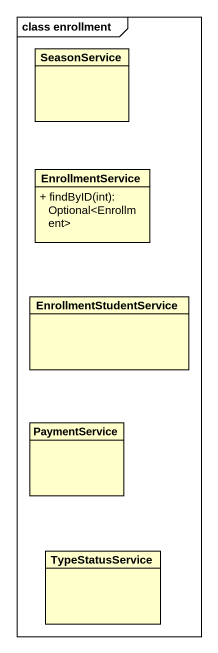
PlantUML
@startuml
mainframe class enrollment
hide circle
hide empty members
skinparam classAttributeIconSize 0
class SeasonService
class EnrollmentService {
  + findByID(int): Optional<Enrollment>
}
class EnrollmentStudentService
class PaymentService
class TypeStatusService
@enduml
